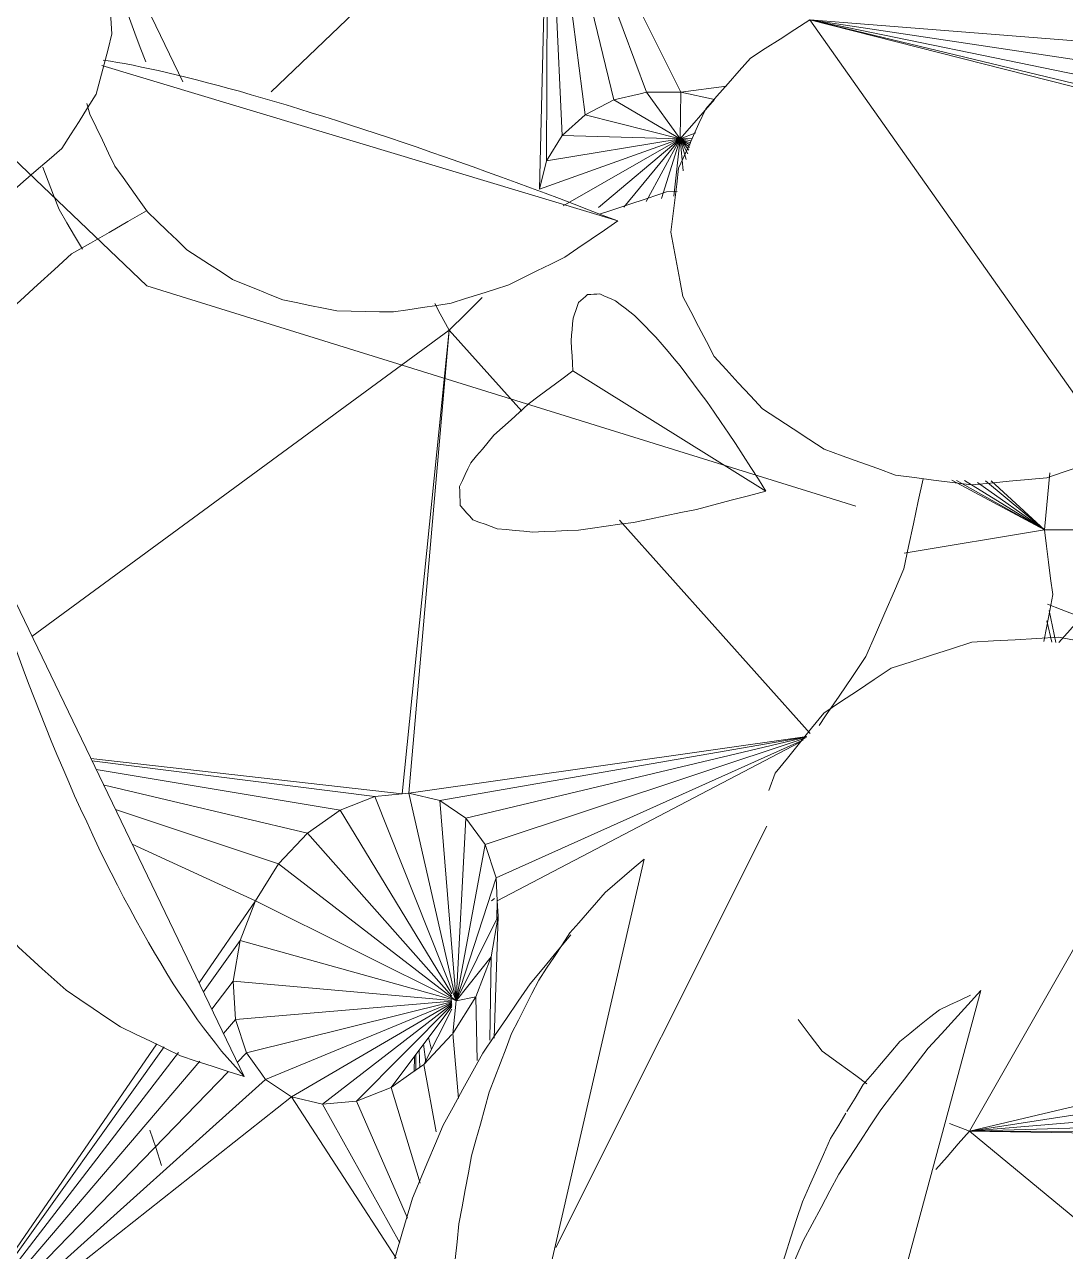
# Model space of a CAD drawing. Header units: metres. Extents: x -18.34 to -13.25, y -25.49 to -16.26.
# Drawn here: x -14.8515 to -14.7853, y -21.1851 to -21.1071 of the extents above; entities that cross this region are included whole.
import ezdxf

# ---------------------------------------------------------------- set-up
doc = ezdxf.new("R2010")
doc.units = ezdxf.units.M
doc.layers.add('Importações nas famílias', color=7, linetype='Continuous', lineweight=5)
doc.layers.add('Vegetação', color=7, linetype='Continuous', lineweight=5)

# ---------------------------------------------------------------- blocks, each defined once
blk = doc.blocks.new('Planta_pergolado_12200 - plantas pergolado_skp_Component_12-V9-Pavimento 02 - Executivo')
at = {"layer": 'Importações nas famílias', "color": 9, "flags": 128}
blk.add_lwpolyline([(0.201591, 0.160989), (0.20076, 0.161302), (0.199945, 0.161609)], dxfattribs=at)
blk = doc.blocks.new('Planta_pergolado_12200 - plantas pergolado_skp_Component_16-V11-Pavimento 02 - Executivo')
blk.add_blockref('Planta_pergolado_12200 - plantas pergolado_skp_Component_12-V9-Pavimento 02 - Executivo', (0, 0))
blk = doc.blocks.new('Planta_pergolado_12200 - plantas pergolado_skp_-V3488-Pavimento 02 - Executivo')
blk.add_blockref('Planta_pergolado_12200 - plantas pergolado_skp_Component_16-V11-Pavimento 02 - Executivo', (-0.035804, -0.029163))
blk = doc.blocks.new('Planta_pergolado_12200 - plantas pergolado_skp_-V3489-Pavimento 02 - Executivo')
at = {"xscale": 1.254472261797389, "yscale": 1.254472261797389, "zscale": 1.254472261797389, "rotation": 44.99999999999149}
blk.add_blockref('Planta_pergolado_12200 - plantas pergolado_skp_-V3488-Pavimento 02 - Executivo', (0.101937, -0.102346), dxfattribs=at)
blk = doc.blocks.new('Planta_pergolado_12200 - plantas pergolado_skp_-V3558-Pavimento 02 - Executivo')
blk.add_blockref('Planta_pergolado_12200 - plantas pergolado_skp_Component_16-V11-Pavimento 02 - Executivo', (-0.035804, -0.029163))
blk.add_blockref('Planta_pergolado_12200 - plantas pergolado_skp_Component_16-V11-Pavimento 02 - Executivo', (-0.035804, -0.029163))
blk = doc.blocks.new('Planta_pergolado_12200 - plantas pergolado_skp_-V3559-Pavimento 02 - Executivo')
at = {"xscale": 1.254472261797389, "yscale": 1.254472261797389, "zscale": 1.254472261797389, "rotation": 44.99999999999149}
blk.add_blockref('Planta_pergolado_12200 - plantas pergolado_skp_-V3558-Pavimento 02 - Executivo', (0.101937, -0.102346), dxfattribs=at)
blk = doc.blocks.new('Planta_pergolado_12200 - plantas pergolado_skp_-V3560-Pavimento 02 - Executivo')
at = {"rotation": 89.9999999999999}
for name in ['Planta_pergolado_12200 - plantas pergolado_skp_-V3559-Pavimento 02 - Executivo', 'Planta_pergolado_12200 - plantas pergolado_skp_-V3489-Pavimento 02 - Executivo']:
    blk.add_blockref(name, (0.696245, 0.01573), dxfattribs=at)
blk = doc.blocks.new('Planta_pergolado_12200 - plantas pergolado_skp_Component_17-V3787-Pavimento 02 - Executivo')
at = {"layer": 'Importações nas famílias', "color": 9}
for p, q in [((-0.180233, 0.089173), (-0.181186, 0.089195)), ((-0.181112, 0.08909), (-0.180117, 0.089086)), ((-0.18093, 0.08883), (-0.179842, 0.08888)), ((-0.179454, 0.088589), (-0.180611, 0.08844)), ((-0.179033, 0.088273), (-0.1798, 0.088088)), ((-0.170346, 0.084262), (-0.170203, 0.084085))]:
    blk.add_line(p, q, dxfattribs=at)
blk = doc.blocks.new('Planta_pergolado_12200 - plantas pergolado_skp_Component_16-V3788-Pavimento 02 - Executivo')
blk.add_blockref('Planta_pergolado_12200 - plantas pergolado_skp_Component_17-V3787-Pavimento 02 - Executivo', (0, 0))
blk = doc.blocks.new('Planta_pergolado_12200 - plantas pergolado_skp_Component_17-V3799-Pavimento 02 - Executivo')
at = {"layer": 'Importações nas famílias', "color": 9}
for p, q in [((-0.16334, 0.06664), (-0.16223, 0.066235)), ((-0.184985, 0.053885), (-0.184492, 0.05516)), ((-0.184985, 0.053885), (-0.207388, 0.026843)), ((-0.185448, 0.023593), (-0.184985, 0.053885)), ((-0.185095, 0.025306), (-0.184985, 0.053885)), ((-0.184985, 0.053885), (-0.156961, 0.037895)), ((-0.181955, 0.041002), (-0.184985, 0.053885)), ((-0.181702, 0.032505), (-0.184985, 0.053885)), ((-0.182917, 0.028891), (-0.184985, 0.053885)), ((-0.184201, 0.02726), (-0.184985, 0.053885))]:
    blk.add_line(p, q, dxfattribs=at)
at = {"layer": 'Importações nas famílias', "color": 9, "flags": 128}
for points in [[(-0.16223, 0.066235), (-0.161277, 0.065463), (-0.160324, 0.064692), (-0.159372, 0.06392), (-0.158419, 0.063149)], [(-0.179897, 0.063245), (-0.178897, 0.064008), (-0.177897, 0.06477)], [(-0.18197, 0.060414), (-0.181455, 0.061116), (-0.180676, 0.06218), (-0.179897, 0.063245)], [(-0.158419, 0.063149), (-0.157704, 0.062078), (-0.15699, 0.061007), (-0.156276, 0.059935), (-0.155561, 0.058864)], [(-0.155561, 0.058864), (-0.155147, 0.057585), (-0.154732, 0.056305), (-0.154317, 0.055026), (-0.153903, 0.053746)], [(-0.187424, 0.056024), (-0.186611, 0.055311), (-0.185798, 0.054598), (-0.184985, 0.053885)], [(-0.153903, 0.053746), (-0.153823, 0.052368), (-0.153744, 0.050989), (-0.153664, 0.049611), (-0.153584, 0.048232)], [(-0.153584, 0.048232), (-0.153847, 0.046872), (-0.154109, 0.045513), (-0.154371, 0.044153), (-0.154634, 0.042794)]]:
    blk.add_lwpolyline(points, dxfattribs=at)
blk = doc.blocks.new('Planta_pergolado_12200 - plantas pergolado_skp_Component_16-V3800-Pavimento 02 - Executivo')
blk.add_blockref('Planta_pergolado_12200 - plantas pergolado_skp_Component_17-V3799-Pavimento 02 - Executivo', (0, 0))
blk = doc.blocks.new('Planta_pergolado_12200 - plantas pergolado_skp_Component_17-V1909-Pavimento 02 - Executivo')
at = {"layer": 'Importações nas famílias', "color": 9}
for p, q in [((-0.047974, -0.026942), (-0.040686, -0.055656)), ((-0.047241, -0.028501), (-0.040686, -0.055656)), ((-0.045937, -0.030131), (-0.040686, -0.055656)), ((-0.044335, -0.031328), (-0.040686, -0.055656)), ((-0.042546, -0.032009), (-0.040686, -0.055656)), ((-0.040686, -0.055656), (-0.068297, -0.03615))]:
    blk.add_line(p, q, dxfattribs=at)
at = {"layer": 'Importações nas famílias', "color": 9, "flags": 128}
for points in [[(-0.068297, -0.03615), (-0.068672, -0.037257), (-0.069046, -0.038364), (-0.069421, -0.039471), (-0.069795, -0.040578)], [(-0.069795, -0.040578), (-0.069909, -0.041775), (-0.070023, -0.042973), (-0.070137, -0.04417), (-0.07025, -0.045368)], [(-0.07025, -0.045368), (-0.070096, -0.046575), (-0.069941, -0.047781), (-0.069786, -0.048988), (-0.069632, -0.050195)], [(-0.069632, -0.050195), (-0.069219, -0.051328), (-0.068806, -0.052462), (-0.068394, -0.053596), (-0.067981, -0.054729)], [(-0.067981, -0.054729), (-0.067339, -0.055713), (-0.066696, -0.056696), (-0.066054, -0.057679), (-0.065411, -0.058662)], [(-0.043125, -0.059419), (-0.042516, -0.058478), (-0.041906, -0.057538), (-0.041296, -0.056597), (-0.040686, -0.055656)], [(-0.065411, -0.058662), (-0.064583, -0.059428), (-0.063754, -0.060194), (-0.062926, -0.06096), (-0.062097, -0.061726)], [(-0.046339, -0.062261), (-0.045535, -0.06155), (-0.044732, -0.06084), (-0.043929, -0.060129), (-0.043125, -0.059419)], [(-0.062097, -0.061726), (-0.061139, -0.062222), (-0.060181, -0.062718), (-0.059223, -0.063214), (-0.058265, -0.063711)], [(-0.050108, -0.063988), (-0.049166, -0.063556), (-0.048223, -0.063124), (-0.047281, -0.062692), (-0.046339, -0.062261)], [(-0.058265, -0.063711), (-0.057243, -0.063904), (-0.05622, -0.064097), (-0.055198, -0.064289), (-0.054176, -0.064482)], [(-0.054176, -0.064482), (-0.053159, -0.064359), (-0.052142, -0.064235), (-0.051125, -0.064111), (-0.050108, -0.063988)]]:
    blk.add_lwpolyline(points, dxfattribs=at)
blk = doc.blocks.new('Planta_pergolado_12200 - plantas pergolado_skp_Component_16-V3803-Pavimento 02 - Executivo')
at = {"extrusion": (0, 0, -1), "zscale": -1, "rotation": 180}
blk.add_blockref('Planta_pergolado_12200 - plantas pergolado_skp_Component_17-V1909-Pavimento 02 - Executivo', (0.073651, 0.008389), dxfattribs=at)
blk = doc.blocks.new('Planta_pergolado_12200 - plantas pergolado_skp_Component_17-V3804-Pavimento 02 - Executivo')
at = {"layer": 'Importações nas famílias', "color": 9}
for p, q in [((-0.118922, 0.098288), (-0.102095, 0.080678)), ((-0.095608, 0.096543), (-0.09551, 0.095172)), ((-0.102095, 0.080678), (-0.125098, 0.08122)), ((-0.123302, 0.08077), (-0.125098, 0.08122)), ((-0.121901, 0.072273), (-0.125098, 0.08122)), ((-0.12169, 0.079782), (-0.123302, 0.08077)), ((-0.123302, 0.08077), (-0.102095, 0.080678)), ((-0.121901, 0.072273), (-0.123302, 0.08077)), ((-0.12169, 0.079782), (-0.102095, 0.080678)), ((-0.102095, 0.080678), (-0.12037, 0.078322)), ((-0.102095, 0.080678), (-0.119432, 0.07649)), ((-0.118941, 0.074411), (-0.102095, 0.080678)), ((-0.11893, 0.072226), (-0.102095, 0.080678)), ((-0.105392, 0.072218), (-0.102095, 0.080678)), ((-0.121901, 0.072273), (-0.126162, 0.079718)), ((-0.121901, 0.072273), (-0.12169, 0.079782)), ((-0.12037, 0.078322), (-0.12169, 0.079782)), ((-0.121901, 0.072273), (-0.12037, 0.078322)), ((-0.119432, 0.07649), (-0.12037, 0.078322)), ((-0.121901, 0.072273), (-0.126268, 0.077472)), ((-0.121901, 0.072273), (-0.119432, 0.07649)), ((-0.11904, 0.074829), (-0.119432, 0.07649)), ((-0.121901, 0.072273), (-0.126258, 0.075859)), ((-0.121901, 0.072273), (-0.125879, 0.074444)), ((-0.118941, 0.074411), (-0.121901, 0.072273)), ((-0.11904, 0.074829), (-0.118941, 0.074411)), ((-0.118941, 0.074411), (-0.11893, 0.072226)), ((-0.121901, 0.072273), (-0.125699, 0.073472)), ((-0.121901, 0.072273), (-0.125551, 0.072675)), ((-0.121901, 0.072273), (-0.123936, 0.072097)), ((-0.121901, 0.072273), (-0.123222, 0.071895)), ((-0.121901, 0.072273), (-0.122858, 0.071792)), ((-0.122625, 0.071726), (-0.121901, 0.072273)), ((-0.121901, 0.072273), (-0.122452, 0.071677)), ((-0.122308, 0.071636), (-0.121901, 0.072273)), ((-0.122175, 0.071598), (-0.121901, 0.072273)), ((-0.121901, 0.072273), (-0.122036, 0.071559)), ((-0.121901, 0.072273), (-0.121522, 0.071283)), ((-0.121864, 0.071513), (-0.121901, 0.072273)), ((-0.121901, 0.072273), (-0.119399, 0.070085)), ((-0.121901, 0.072273), (-0.11893, 0.072226)), ((-0.11893, 0.072226), (-0.119399, 0.070085)), ((-0.11893, 0.072226), (-0.118547, 0.069336)), ((-0.148237, 0.058048), (-0.14677, 0.049117)), ((-0.14677, 0.049117), (-0.143612, 0.055014)), ((-0.14677, 0.049117), (-0.143617, 0.054714)), ((-0.143626, 0.054194), (-0.14677, 0.049117)), ((-0.143749, 0.053385), (-0.14677, 0.049117)), ((-0.143648, 0.052878), (-0.14677, 0.049117)), ((-0.143654, 0.052514), (-0.14677, 0.049117)), ((-0.143129, 0.048788), (-0.14677, 0.049117))]:
    blk.add_line(p, q, dxfattribs=at)
at = {"layer": 'Importações nas famílias', "color": 9, "flags": 128}
for points in [[(-0.09551, 0.095172), (-0.095753, 0.093806), (-0.095997, 0.092441), (-0.09624, 0.091076), (-0.096484, 0.08971)], [(-0.096484, 0.08971), (-0.097049, 0.088467), (-0.097613, 0.087224), (-0.098178, 0.085981), (-0.098743, 0.084737)], [(-0.098743, 0.084737), (-0.099581, 0.083723), (-0.100419, 0.082708), (-0.101257, 0.081693), (-0.102095, 0.080678)], [(-0.102095, 0.080678), (-0.101229, 0.080074), (-0.100363, 0.079471), (-0.099497, 0.078867), (-0.098631, 0.078263)], [(-0.098631, 0.078263), (-0.097938, 0.077408), (-0.097245, 0.076552), (-0.096552, 0.075697), (-0.095859, 0.074841)], [(-0.095859, 0.074841), (-0.095386, 0.073792), (-0.094914, 0.072743), (-0.094646, 0.07215)], [(-0.150878, 0.048597), (-0.151885, 0.048783), (-0.152893, 0.04897), (-0.153866, 0.04915)], [(-0.14677, 0.049117), (-0.147797, 0.048987), (-0.148824, 0.048857), (-0.149851, 0.048727), (-0.150878, 0.048597)], [(-0.146745, 0.044272), (-0.146751, 0.045483), (-0.146758, 0.046694), (-0.146764, 0.047905), (-0.14677, 0.049117)], [(-0.146252, 0.042186), (-0.146473, 0.043119), (-0.146745, 0.044272)]]:
    blk.add_lwpolyline(points, dxfattribs=at)
blk = doc.blocks.new('Planta_pergolado_12200 - plantas pergolado_skp_Component_16-V3805-Pavimento 02 - Executivo')
blk.add_blockref('Planta_pergolado_12200 - plantas pergolado_skp_Component_17-V3804-Pavimento 02 - Executivo', (0, 0))
blk = doc.blocks.new('Planta_pergolado_12200 - plantas pergolado_skp_Component_17-V3814-Pavimento 02 - Executivo')
at = {"layer": 'Importações nas famílias', "color": 9, "flags": 128}
for points in [[(-0.152312, 0.046782), (-0.151819, 0.048058), (-0.151482, 0.048931)], [(-0.15393, 0.048201), (-0.153125, 0.047495), (-0.152312, 0.046782)]]:
    blk.add_lwpolyline(points, dxfattribs=at)
blk = doc.blocks.new('Planta_pergolado_12200 - plantas pergolado_skp_Component_16-V3815-Pavimento 02 - Executivo')
blk.add_blockref('Planta_pergolado_12200 - plantas pergolado_skp_Component_17-V3814-Pavimento 02 - Executivo', (0, 0))
blk = doc.blocks.new('Planta_pergolado_12200 - plantas pergolado_skp_-V3839-Pavimento 02 - Executivo')
for name in ['Planta_pergolado_12200 - plantas pergolado_skp_Component_16-V3788-Pavimento 02 - Executivo', 'Planta_pergolado_12200 - plantas pergolado_skp_Component_16-V3805-Pavimento 02 - Executivo', 'Planta_pergolado_12200 - plantas pergolado_skp_Component_16-V3803-Pavimento 02 - Executivo', 'Planta_pergolado_12200 - plantas pergolado_skp_Component_16-V3800-Pavimento 02 - Executivo', 'Planta_pergolado_12200 - plantas pergolado_skp_Component_16-V3815-Pavimento 02 - Executivo']:
    blk.add_blockref(name, (0, 0))
blk = doc.blocks.new('Planta_pergolado_12200 - plantas pergolado_skp_Component_17-V3988-Pavimento 02 - Executivo')
at = {"layer": 'Importações nas famílias', "color": 9}
for p, q in [((-0.095809, 0.095989), (-0.093403, 0.094332)), ((-0.092362, 0.083996), (-0.094167, 0.083421)), ((-0.093433, 0.083388), (-0.092347, 0.083762)), ((-0.082161, 0.081909), (-0.081902, 0.079866)), ((-0.081602, 0.077504), (-0.079372, 0.059948)), ((-0.081211, 0.057591), (-0.085255, 0.061594)), ((-0.081252, 0.057532), (-0.08407, 0.060209)), ((-0.082884, 0.058831), (-0.081317, 0.057438)), ((-0.08219, 0.057956), (-0.081403, 0.057316)), ((-0.082106, 0.057623), (-0.0815, 0.057178))]:
    blk.add_line(p, q, dxfattribs=at)
at = {"layer": 'Importações nas famílias', "color": 9, "flags": 128}
for points in [[(-0.131002, 0.122107), (-0.132439, 0.122838), (-0.133876, 0.123569)], [(-0.127154, 0.119256), (-0.128233, 0.120056), (-0.129617, 0.121081), (-0.131002, 0.122107)], [(-0.077771, 0.084293), (-0.079031, 0.084979), (-0.080292, 0.085666)], [(-0.072935, 0.080649), (-0.074144, 0.08156), (-0.075353, 0.082471), (-0.076562, 0.083382), (-0.077771, 0.084293)], [(-0.068634, 0.076355), (-0.069709, 0.077428), (-0.070784, 0.078502), (-0.07186, 0.079575), (-0.072935, 0.080649)], [(-0.065161, 0.071702), (-0.066029, 0.072865), (-0.066898, 0.074028), (-0.067766, 0.075191), (-0.068634, 0.076355)], [(-0.062754, 0.067009), (-0.063356, 0.068182), (-0.063958, 0.069356), (-0.064559, 0.070529), (-0.065161, 0.071702)], [(-0.062272, 0.065204), (-0.062459, 0.065906), (-0.062754, 0.067009)]]:
    blk.add_lwpolyline(points, dxfattribs=at)
blk = doc.blocks.new('Planta_pergolado_12200 - plantas pergolado_skp_Component_16-V3989-Pavimento 02 - Executivo')
blk.add_blockref('Planta_pergolado_12200 - plantas pergolado_skp_Component_17-V3988-Pavimento 02 - Executivo', (0, 0))
blk = doc.blocks.new('Planta_pergolado_12200 - plantas pergolado_skp_-V4002-Pavimento 02 - Executivo')
blk.add_blockref('Planta_pergolado_12200 - plantas pergolado_skp_Component_16-V3989-Pavimento 02 - Executivo', (0, 0))
blk = doc.blocks.new('Planta_pergolado_12200 - plantas pergolado_skp_-V4003-Pavimento 02 - Executivo')
blk.add_blockref('Planta_pergolado_12200 - plantas pergolado_skp_-V4002-Pavimento 02 - Executivo', (0, 0))
blk = doc.blocks.new('Planta_pergolado_12200 - plantas pergolado_skp_-V4061-Pavimento 02 - Executivo')
for name in ['Planta_pergolado_12200 - plantas pergolado_skp_-V3839-Pavimento 02 - Executivo', 'Planta_pergolado_12200 - plantas pergolado_skp_-V4003-Pavimento 02 - Executivo']:
    blk.add_blockref(name, (0, 0))
blk = doc.blocks.new('Planta_pergolado_12200 - plantas pergolado_skp_Component_12-V2196-Pavimento 02 - Executivo')
at = {"layer": 'Importações nas famílias', "color": 9}
for p, q in [((-0.118271, -0.10389), (-0.105318, -0.110135)), ((-0.117014, -0.106242), (-0.116107, -0.1066))]:
    blk.add_line(p, q, dxfattribs=at)
at = {"layer": 'Importações nas famílias', "color": 9, "flags": 128}
for points in [[(-0.116107, -0.1066), (-0.115177, -0.106938), (-0.114246, -0.107277), (-0.113316, -0.107615), (-0.112386, -0.107954)], [(-0.112386, -0.107954), (-0.111444, -0.108269), (-0.110501, -0.108584), (-0.109559, -0.108899), (-0.108616, -0.109214)], [(-0.108616, -0.109214), (-0.107672, -0.109502), (-0.106728, -0.10979), (-0.105783, -0.110078)], [(-0.126389, -0.111763), (-0.127234, -0.111268), (-0.128078, -0.110774), (-0.128923, -0.110279)], [(-0.123703, -0.112795), (-0.124599, -0.112451), (-0.125494, -0.112107), (-0.126389, -0.111763)]]:
    blk.add_lwpolyline(points, dxfattribs=at)
blk = doc.blocks.new('Planta_pergolado_12200 - plantas pergolado_skp_Component_16-V4070-Pavimento 02 - Executivo')
at = {"extrusion": (0, 0, -1), "zscale": -1, "rotation": 180}
blk.add_blockref('Planta_pergolado_12200 - plantas pergolado_skp_Component_12-V2196-Pavimento 02 - Executivo', (0, 0), dxfattribs=at)
blk = doc.blocks.new('Planta_pergolado_12200 - plantas pergolado_skp_Component_12-V2212-Pavimento 02 - Executivo')
at = {"layer": 'Importações nas famílias', "color": 9}
blk.add_line((-0.181522, -0.099991), (-0.145271, -0.117468), dxfattribs=at)
at = {"layer": 'Importações nas famílias', "color": 9, "flags": 128}
for points in [[(-0.180196, -0.104052), (-0.180527, -0.103037), (-0.180859, -0.102021), (-0.181191, -0.101006), (-0.181522, -0.099991)], [(-0.181522, -0.099991), (-0.181115, -0.100354), (-0.180709, -0.100718), (-0.180302, -0.101081), (-0.179895, -0.101444)], [(-0.179895, -0.101444), (-0.1794, -0.101822), (-0.178906, -0.1022), (-0.178411, -0.102578), (-0.177917, -0.102956)], [(-0.177917, -0.102956), (-0.17734, -0.103344), (-0.176764, -0.103731), (-0.176187, -0.104119), (-0.175611, -0.104507)], [(-0.178351, -0.107857), (-0.178812, -0.106905), (-0.179273, -0.105954), (-0.179735, -0.105003), (-0.180196, -0.104052)], [(-0.175611, -0.104507), (-0.174959, -0.104901), (-0.174307, -0.105295), (-0.173655, -0.105689), (-0.173003, -0.106083)], [(-0.173003, -0.106083), (-0.172282, -0.106478), (-0.171562, -0.106874), (-0.170842, -0.107269), (-0.170121, -0.107664)], [(-0.176032, -0.111317), (-0.176612, -0.110452), (-0.177192, -0.109587), (-0.177772, -0.108722), (-0.178351, -0.107857)], [(-0.170121, -0.107664), (-0.16934, -0.108057), (-0.16856, -0.108449), (-0.167779, -0.108842), (-0.166998, -0.109234)], [(-0.166998, -0.109234), (-0.166166, -0.10962), (-0.165333, -0.110005), (-0.164501, -0.11039), (-0.163668, -0.110775)], [(-0.173294, -0.11435), (-0.173978, -0.113592), (-0.174663, -0.112833), (-0.175348, -0.112075), (-0.176032, -0.111317)], [(-0.163668, -0.110775), (-0.162794, -0.111149), (-0.161919, -0.111523), (-0.161044, -0.111897), (-0.160169, -0.11227)], [(-0.160169, -0.11227), (-0.159262, -0.112628), (-0.158354, -0.112986), (-0.157446, -0.113344), (-0.156539, -0.113703)], [(-0.156539, -0.113703), (-0.155609, -0.114041), (-0.154679, -0.114379), (-0.153748, -0.114718), (-0.152818, -0.115056)], [(-0.170199, -0.116886), (-0.170973, -0.116252), (-0.171746, -0.115618), (-0.17252, -0.114984), (-0.173294, -0.11435)], [(-0.152818, -0.115056), (-0.151876, -0.115371), (-0.150933, -0.115686), (-0.149991, -0.116001), (-0.149048, -0.116316)], [(-0.166822, -0.118866), (-0.167666, -0.118371), (-0.16851, -0.117876), (-0.169355, -0.117381), (-0.170199, -0.116886)], [(-0.149048, -0.116316), (-0.148104, -0.116604), (-0.14716, -0.116892), (-0.146216, -0.11718), (-0.145271, -0.117468)], [(-0.145271, -0.117468), (-0.1461, -0.117924), (-0.146929, -0.11838), (-0.147757, -0.118836), (-0.148586, -0.119291)], [(-0.16324, -0.120242), (-0.164136, -0.119898), (-0.165031, -0.119554), (-0.165926, -0.11921), (-0.166822, -0.118866)], [(-0.148586, -0.119291), (-0.149471, -0.119594), (-0.150356, -0.119896), (-0.15124, -0.120199), (-0.152125, -0.120501)], [(-0.159539, -0.120982), (-0.160464, -0.120797), (-0.16139, -0.120612), (-0.162315, -0.120427), (-0.16324, -0.120242)], [(-0.152125, -0.120501), (-0.153045, -0.120643), (-0.153965, -0.120785), (-0.154885, -0.120927), (-0.155805, -0.121069)], [(-0.155805, -0.121069), (-0.156738, -0.121047), (-0.157672, -0.121025), (-0.158605, -0.121004), (-0.159539, -0.120982)]]:
    blk.add_lwpolyline(points, dxfattribs=at)
blk = doc.blocks.new('Planta_pergolado_12200 - plantas pergolado_skp_Component_12-V2197-Pavimento 02 - Executivo')
at = {"layer": 'Importações nas famílias', "color": 9}
for p, q in [((-0.086693, -0.06914), (-0.076813, -0.101936)), ((-0.079222, -0.102892), (-0.079904, -0.102694))]:
    blk.add_line(p, q, dxfattribs=at)
at = {"layer": 'Importações nas famílias', "color": 9, "flags": 128}
for points in [[(-0.088995, -0.072515), (-0.08842, -0.071671), (-0.087844, -0.070827), (-0.087269, -0.069984), (-0.086693, -0.06914)], [(-0.086693, -0.06914), (-0.086338, -0.070067), (-0.085982, -0.070993), (-0.085626, -0.07192), (-0.08527, -0.072846)], [(-0.090752, -0.076072), (-0.090313, -0.075183), (-0.089873, -0.074293), (-0.089434, -0.073404), (-0.088995, -0.072515)], [(-0.08527, -0.072846), (-0.084929, -0.073767), (-0.084588, -0.074688), (-0.084247, -0.075609), (-0.083905, -0.076529)], [(-0.091922, -0.079729), (-0.091629, -0.078815), (-0.091337, -0.077901), (-0.091044, -0.076986), (-0.090752, -0.076072)], [(-0.083905, -0.076529), (-0.083582, -0.077434), (-0.083259, -0.078338), (-0.082936, -0.079243), (-0.082613, -0.080147)], [(-0.092478, -0.083399), (-0.092339, -0.082482), (-0.0922, -0.081564), (-0.092061, -0.080647), (-0.091922, -0.079729)], [(-0.082613, -0.080147), (-0.082312, -0.081026), (-0.082011, -0.081904), (-0.08171, -0.082783), (-0.081409, -0.083661)], [(-0.092407, -0.086997), (-0.092425, -0.086098), (-0.092442, -0.085198), (-0.09246, -0.084299), (-0.092478, -0.083399)], [(-0.081409, -0.083661), (-0.081133, -0.084504), (-0.080858, -0.085346), (-0.080582, -0.086188), (-0.080306, -0.087031)], [(-0.091711, -0.090438), (-0.091885, -0.089578), (-0.092059, -0.088718), (-0.092233, -0.087858), (-0.092407, -0.086997)], [(-0.080306, -0.087031), (-0.080058, -0.087828), (-0.079811, -0.088625), (-0.079563, -0.089422), (-0.079316, -0.09022)], [(-0.090405, -0.093641), (-0.090732, -0.092841), (-0.091058, -0.09204), (-0.091384, -0.091239), (-0.091711, -0.090438)], [(-0.079316, -0.09022), (-0.079099, -0.090963), (-0.078883, -0.091706), (-0.078666, -0.092449), (-0.07845, -0.093192)], [(-0.07845, -0.093192), (-0.078267, -0.093872), (-0.078084, -0.094553), (-0.077901, -0.095233), (-0.077718, -0.095914)], [(-0.088522, -0.096532), (-0.088993, -0.095809), (-0.089464, -0.095087), (-0.089934, -0.094364), (-0.090405, -0.093641)], [(-0.077718, -0.095914), (-0.07757, -0.096525), (-0.077423, -0.097135), (-0.077275, -0.097746), (-0.077128, -0.098357)], [(-0.086104, -0.099042), (-0.086708, -0.098414), (-0.087313, -0.097787), (-0.087917, -0.097159), (-0.088522, -0.096532)], [(-0.083208, -0.101112), (-0.083932, -0.100594), (-0.084656, -0.100077), (-0.08538, -0.099559), (-0.086104, -0.099042)], [(-0.077128, -0.098357), (-0.077017, -0.09889), (-0.076907, -0.099424), (-0.076797, -0.099958), (-0.076686, -0.100492)], [(-0.076686, -0.100492), (-0.076614, -0.100943), (-0.076542, -0.101394), (-0.07647, -0.101846)], [(-0.079904, -0.102694), (-0.08073, -0.102298), (-0.081556, -0.101903), (-0.082382, -0.101507), (-0.083208, -0.101112)]]:
    blk.add_lwpolyline(points, dxfattribs=at)
blk = doc.blocks.new('Planta_pergolado_12200 - plantas pergolado_skp_Component_17-V4080-Pavimento 02 - Executivo')
at = {"layer": 'Importações nas famílias', "color": 9, "flags": 128}
for points in [[(-0.122515, 0.111589), (-0.123218, 0.112399), (-0.12392, 0.113208), (-0.124623, 0.114017), (-0.125326, 0.114827)], [(-0.119073, 0.109398), (-0.119934, 0.109946), (-0.120794, 0.110493), (-0.121655, 0.111041), (-0.122515, 0.111589)], [(-0.115235, 0.108401), (-0.116194, 0.10865), (-0.117154, 0.1089), (-0.118114, 0.109149), (-0.119073, 0.109398)], [(-0.111261, 0.108668), (-0.112255, 0.108601), (-0.113248, 0.108535), (-0.114241, 0.108468), (-0.115235, 0.108401)]]:
    blk.add_lwpolyline(points, dxfattribs=at)
blk = doc.blocks.new('Planta_pergolado_12200 - plantas pergolado_skp_Component_16-V4081-Pavimento 02 - Executivo')
blk.add_blockref('Planta_pergolado_12200 - plantas pergolado_skp_Component_17-V4080-Pavimento 02 - Executivo', (0, 0))
at = {"extrusion": (0, 0, -1), "zscale": -1, "rotation": 180}
for name, p in [('Planta_pergolado_12200 - plantas pergolado_skp_Component_12-V2212-Pavimento 02 - Executivo', (0, 0)), ('Planta_pergolado_12200 - plantas pergolado_skp_Component_12-V2197-Pavimento 02 - Executivo', (0.040432, 0.007102))]:
    blk.add_blockref(name, p, dxfattribs=at)
blk = doc.blocks.new('Planta_pergolado_12200 - plantas pergolado_skp_-V4107-Pavimento 02 - Executivo')
at = {"layer": 'Importações nas famílias', "color": 9}
for p, q in [((-0.13125, 0.106178), (-0.117998, 0.120066)), ((-0.145263, 0.06111), (-0.13125, 0.106178))]:
    blk.add_line(p, q, dxfattribs=at)
for name in ['Planta_pergolado_12200 - plantas pergolado_skp_Component_16-V4081-Pavimento 02 - Executivo', 'Planta_pergolado_12200 - plantas pergolado_skp_Component_16-V4070-Pavimento 02 - Executivo']:
    blk.add_blockref(name, (0, 0))
blk = doc.blocks.new('Planta_pergolado_12200 - plantas pergolado_skp_Component_17-V4108-Pavimento 02 - Executivo')
at = {"layer": 'Importações nas famílias', "color": 9}
for p, q in [((-0.153917, 0.048388), (-0.151891, 0.048811)), ((-0.152544, 0.04896), (-0.153899, 0.048656))]:
    blk.add_line(p, q, dxfattribs=at)
blk = doc.blocks.new('Planta_pergolado_12200 - plantas pergolado_skp_Component_16-V4109-Pavimento 02 - Executivo')
blk.add_blockref('Planta_pergolado_12200 - plantas pergolado_skp_Component_17-V4108-Pavimento 02 - Executivo', (0, 0))
blk = doc.blocks.new('Planta_pergolado_12200 - plantas pergolado_skp_-V4144-Pavimento 02 - Executivo')
blk.add_blockref('Planta_pergolado_12200 - plantas pergolado_skp_Component_16-V4109-Pavimento 02 - Executivo', (0, 0))
blk = doc.blocks.new('Planta_pergolado_12200 - plantas pergolado_skp_Component_12-V4231-Pavimento 02 - Executivo')
at = {"layer": 'Importações nas famílias', "color": 9}
blk.add_line((-0.214726, 0.085381), (-0.167698, 0.074576), dxfattribs=at)
at = {"layer": 'Importações nas famílias', "color": 9, "flags": 128}
for points in [[(-0.202449, 0.091445), (-0.203403, 0.091298), (-0.204358, 0.091151), (-0.205312, 0.091004), (-0.206266, 0.090857)], [(-0.198274, 0.091378), (-0.199318, 0.091395), (-0.200361, 0.091412), (-0.201405, 0.091428), (-0.202449, 0.091445)], [(-0.193838, 0.090659), (-0.194947, 0.090839), (-0.196056, 0.091019), (-0.197165, 0.091199), (-0.198274, 0.091378)], [(-0.206266, 0.090857), (-0.207108, 0.09055), (-0.207951, 0.090243), (-0.208793, 0.089936), (-0.209635, 0.089629)], [(-0.189246, 0.089304), (-0.190394, 0.089643), (-0.191542, 0.089982), (-0.19269, 0.09032), (-0.193838, 0.090659)], [(-0.209635, 0.089629), (-0.210346, 0.089169), (-0.211056, 0.088709), (-0.211767, 0.088249), (-0.212478, 0.087789)], [(-0.184605, 0.087345), (-0.185765, 0.087835), (-0.186926, 0.088325), (-0.188086, 0.088815), (-0.189246, 0.089304)], [(-0.212478, 0.087789), (-0.21304, 0.087187), (-0.213602, 0.086585), (-0.214164, 0.085983), (-0.214424, 0.085704)], [(-0.209833, 0.086235), (-0.208612, 0.086367), (-0.207391, 0.086498), (-0.206169, 0.08663), (-0.204948, 0.086762)], [(-0.204948, 0.086762), (-0.203743, 0.086811), (-0.202537, 0.086859), (-0.201332, 0.086908), (-0.200126, 0.086957)], [(-0.200126, 0.086957), (-0.198949, 0.086922), (-0.197773, 0.086886), (-0.196596, 0.086851), (-0.19542, 0.086816)], [(-0.19542, 0.086816), (-0.194286, 0.086698), (-0.193151, 0.086579), (-0.192017, 0.086461), (-0.190882, 0.086342)], [(-0.180025, 0.084828), (-0.18117, 0.085458), (-0.182315, 0.086087), (-0.18346, 0.086716), (-0.184605, 0.087345)], [(-0.214726, 0.085381), (-0.213503, 0.085594), (-0.21228, 0.085808), (-0.211056, 0.086021), (-0.209833, 0.086235)], [(-0.190882, 0.086342), (-0.189803, 0.086142), (-0.188723, 0.085941), (-0.187643, 0.085741), (-0.186563, 0.08554)], [(-0.186563, 0.08554), (-0.18555, 0.08526), (-0.184537, 0.08498), (-0.183524, 0.0847), (-0.182511, 0.084419)], [(-0.182511, 0.084419), (-0.181576, 0.084062), (-0.180641, 0.083705), (-0.179706, 0.083348), (-0.178771, 0.082991)], [(-0.175612, 0.081812), (-0.176715, 0.082566), (-0.177819, 0.08332), (-0.178922, 0.084074), (-0.180025, 0.084828)], [(-0.178771, 0.082991), (-0.177924, 0.082562), (-0.177078, 0.082132), (-0.176231, 0.081702), (-0.175384, 0.081273)], [(-0.172506, 0.079229), (-0.173542, 0.08009), (-0.174577, 0.080951), (-0.175612, 0.081812)], [(-0.175384, 0.081273), (-0.174635, 0.080775), (-0.173886, 0.080277), (-0.173137, 0.07978), (-0.172388, 0.079282)], [(-0.172388, 0.079282), (-0.171746, 0.078722), (-0.171103, 0.078162), (-0.17046, 0.077602), (-0.169817, 0.077042)], [(-0.169817, 0.077042), (-0.169287, 0.076425), (-0.168758, 0.075809), (-0.168228, 0.075193), (-0.167698, 0.074576)]]:
    blk.add_lwpolyline(points, dxfattribs=at)
blk = doc.blocks.new('Planta_pergolado_12200 - plantas pergolado_skp_Component_12-V4232-Pavimento 02 - Executivo')
at = {"layer": 'Importações nas famílias', "color": 9}
blk.add_line((-0.225194, 0.06644), (-0.176043, 0.053162), dxfattribs=at)
at = {"layer": 'Importações nas famílias', "color": 9, "flags": 128}
for points in [[(-0.221543, 0.06781), (-0.220572, 0.068039), (-0.219601, 0.068267), (-0.218629, 0.068496), (-0.217658, 0.068725)], [(-0.217658, 0.068725), (-0.216638, 0.068837), (-0.215619, 0.06895), (-0.2146, 0.069062), (-0.213581, 0.069175)], [(-0.213581, 0.069175), (-0.212525, 0.06917), (-0.211469, 0.069165), (-0.210414, 0.06916), (-0.209358, 0.069155)], [(-0.209358, 0.069155), (-0.208277, 0.069032), (-0.207197, 0.06891), (-0.206116, 0.068787), (-0.205036, 0.068664)], [(-0.205036, 0.068664), (-0.203942, 0.068426), (-0.202849, 0.068187), (-0.201756, 0.067948), (-0.200662, 0.06771)], [(-0.225194, 0.06644), (-0.224282, 0.066782), (-0.223369, 0.067125), (-0.222456, 0.067467), (-0.221543, 0.06781)], [(-0.200662, 0.06771), (-0.199569, 0.067358), (-0.198475, 0.067005), (-0.197381, 0.066653), (-0.196287, 0.066301)], [(-0.193996, 0.065968), (-0.195225, 0.06624), (-0.196454, 0.066513), (-0.197683, 0.066786), (-0.198475, 0.066962)], [(-0.196287, 0.066301), (-0.195204, 0.065839), (-0.194122, 0.065378), (-0.19304, 0.064916), (-0.191957, 0.064454)], [(-0.189476, 0.06451), (-0.190606, 0.064874), (-0.191736, 0.065239), (-0.192866, 0.065603), (-0.193996, 0.065968)], [(-0.191957, 0.064454), (-0.190898, 0.063888), (-0.189839, 0.063322), (-0.188781, 0.062756), (-0.187722, 0.06219)], [(-0.185455, 0.062719), (-0.18646, 0.063167), (-0.187466, 0.063614), (-0.188471, 0.064062), (-0.189476, 0.06451)], [(-0.183838, 0.061736), (-0.184599, 0.062198), (-0.185455, 0.062719)], [(-0.187722, 0.06219), (-0.186698, 0.061525), (-0.185675, 0.060861), (-0.184651, 0.060197), (-0.183628, 0.059532)], [(-0.18203, 0.060637), (-0.182886, 0.061158), (-0.183742, 0.061678)], [(-0.179279, 0.058313), (-0.179966, 0.058894), (-0.180654, 0.059475), (-0.181342, 0.060056), (-0.18203, 0.060637)], [(-0.183628, 0.059532), (-0.182651, 0.058777), (-0.181674, 0.058022), (-0.180697, 0.057267), (-0.17972, 0.056512)], [(-0.177267, 0.055802), (-0.17777, 0.05643), (-0.178273, 0.057058), (-0.178776, 0.057686), (-0.179279, 0.058313)], [(-0.17972, 0.056512), (-0.178801, 0.055675), (-0.177882, 0.054837), (-0.176962, 0.054), (-0.176043, 0.053162)], [(-0.176349, 0.053822), (-0.176655, 0.054482), (-0.176961, 0.055142), (-0.177267, 0.055802)]]:
    blk.add_lwpolyline(points, dxfattribs=at)
blk = doc.blocks.new('Planta_pergolado_12200 - plantas pergolado_skp_Component_12-V2392-Pavimento 02 - Executivo')
at = {"layer": 'Importações nas famílias', "color": 9}
blk.add_line((-0.017011, 0.059349), (-0.009354, 0.04707), dxfattribs=at)
at = {"layer": 'Importações nas famílias', "color": 9, "flags": 128}
for points in [[(-0.01816, 0.054937), (-0.017872, 0.05604), (-0.017585, 0.057143), (-0.017298, 0.058246), (-0.017011, 0.059349)], [(-0.017011, 0.059349), (-0.016251, 0.058865), (-0.015492, 0.058381), (-0.014732, 0.057897), (-0.013973, 0.057413)], [(-0.013973, 0.057413), (-0.013307, 0.056957), (-0.01264, 0.056501), (-0.011974, 0.056045), (-0.011308, 0.055589)], [(-0.011308, 0.055589), (-0.010743, 0.055166), (-0.010178, 0.054743), (-0.009612, 0.05432), (-0.009047, 0.053897)], [(-0.018988, 0.050935), (-0.018781, 0.051936), (-0.018574, 0.052936), (-0.018367, 0.053937), (-0.01816, 0.054937)], [(-0.009047, 0.053897), (-0.008589, 0.053511), (-0.008131, 0.053126), (-0.007673, 0.052741), (-0.007215, 0.052355)], [(-0.007215, 0.052355), (-0.006869, 0.052012), (-0.006523, 0.051668), (-0.006178, 0.051325), (-0.005832, 0.050981)], [(-0.019476, 0.047437), (-0.019354, 0.048312), (-0.019232, 0.049186), (-0.01911, 0.050061), (-0.018988, 0.050935)], [(-0.005832, 0.050981), (-0.005602, 0.050683), (-0.005372, 0.050386), (-0.005143, 0.050088), (-0.004913, 0.04979)], [(-0.004913, 0.04979), (-0.004802, 0.049541), (-0.004691, 0.049293), (-0.00458, 0.049044), (-0.004469, 0.048795)], [(-0.004469, 0.048795), (-0.004478, 0.048598), (-0.004487, 0.048402), (-0.004495, 0.048205), (-0.004504, 0.048008)], [(-0.004504, 0.048008), (-0.004633, 0.047865), (-0.004762, 0.047722), (-0.00489, 0.047579), (-0.005019, 0.047436)], [(-0.019613, 0.044525), (-0.019578, 0.045253), (-0.019544, 0.045981), (-0.01951, 0.046709), (-0.019476, 0.047437)], [(-0.009354, 0.04707), (-0.009886, 0.04636), (-0.010418, 0.04565), (-0.010951, 0.04494), (-0.011483, 0.04423)], [(-0.007457, 0.046965), (-0.007931, 0.046991), (-0.008406, 0.047017), (-0.00888, 0.047043), (-0.009354, 0.04707)], [(-0.006007, 0.047087), (-0.006369, 0.047057), (-0.006732, 0.047026), (-0.007095, 0.046995), (-0.007457, 0.046965)], [(-0.005019, 0.047436), (-0.005266, 0.047349), (-0.005513, 0.047262), (-0.00576, 0.047175), (-0.006007, 0.047087)], [(-0.019395, 0.042267), (-0.01945, 0.042832), (-0.019504, 0.043396), (-0.019558, 0.043961), (-0.019613, 0.044525)], [(-0.011483, 0.04423), (-0.011974, 0.043685), (-0.012465, 0.043141), (-0.012957, 0.042596), (-0.013448, 0.042051)], [(-0.018828, 0.040717), (-0.01897, 0.041104), (-0.019112, 0.041492), (-0.019253, 0.04188), (-0.019395, 0.042267)], [(-0.013448, 0.042051), (-0.013887, 0.041685), (-0.014326, 0.041318), (-0.014764, 0.040952), (-0.015203, 0.040585)], [(-0.017925, 0.03991), (-0.018151, 0.040112), (-0.018377, 0.040313), (-0.018602, 0.040515), (-0.018828, 0.040717)], [(-0.015203, 0.040585), (-0.015579, 0.040405), (-0.015955, 0.040225), (-0.016331, 0.040046), (-0.016707, 0.039866)], [(-0.016707, 0.039866), (-0.017012, 0.039877), (-0.017316, 0.039888), (-0.017621, 0.039899), (-0.017925, 0.03991)]]:
    blk.add_lwpolyline(points, dxfattribs=at)
blk = doc.blocks.new('Planta_pergolado_12200 - plantas pergolado_skp_Component_17-V4233-Pavimento 02 - Executivo')
at = {"layer": 'Importações nas famílias', "color": 9}
for p, q in [((-0.17999, 0.104178), (-0.201624, 0.1208)), ((-0.201624, 0.1208), (-0.180538, 0.102817)), ((-0.201624, 0.1208), (-0.192386, 0.111845)), ((-0.179627, 0.105079), (-0.201624, 0.1208)), ((-0.201624, 0.1208), (-0.179441, 0.105538)), ((-0.182804, 0.096985), (-0.201624, 0.1208)), ((-0.181693, 0.098637), (-0.201624, 0.1208)), ((-0.153531, 0.113486), (-0.134062, 0.086961)), ((-0.192385, 0.111845), (-0.181191, 0.100993)), ((-0.164572, 0.093886), (-0.161994, 0.109406)), ((-0.163709, 0.091687), (-0.161447, 0.10967)), ((-0.163546, 0.089961), (-0.161291, 0.109745)), ((-0.166037, 0.095976), (-0.163, 0.108877)), ((-0.168002, 0.097813), (-0.16454, 0.108178)), ((-0.170335, 0.099272), (-0.166749, 0.107114)), ((-0.172876, 0.100254), (-0.176139, 0.102586)), ((-0.175559, 0.102866), (-0.170335, 0.099272)), ((-0.175451, 0.100691), (-0.177232, 0.102059)), ((-0.178777, 0.101315), (-0.177887, 0.100555)), ((-0.177887, 0.100555), (-0.175451, 0.100691)), ((-0.176675, 0.086791), (-0.175451, 0.100691)), ((-0.175451, 0.100691), (-0.172876, 0.100254)), ((-0.181356, 0.098882), (-0.180016, 0.099854)), ((-0.180625, 0.100445), (-0.180016, 0.099854)), ((-0.180016, 0.099854), (-0.177887, 0.100555)), ((-0.176765, 0.086791), (-0.180016, 0.099854)), ((-0.176721, 0.086791), (-0.177887, 0.100555)), ((-0.176624, 0.086791), (-0.172876, 0.100254)), ((-0.172876, 0.100254), (-0.170335, 0.099272)), ((-0.176698, 0.086523), (-0.170335, 0.099272)), ((-0.168002, 0.097813), (-0.170335, 0.099272)), ((-0.181693, 0.098637), (-0.182804, 0.096985)), ((-0.181356, 0.098882), (-0.181693, 0.098637)), ((-0.181693, 0.098637), (-0.176809, 0.086791)), ((-0.176698, 0.086523), (-0.168002, 0.097813)), ((-0.166037, 0.095976), (-0.168002, 0.097813)), ((-0.182804, 0.096985), (-0.19307, 0.090333)), ((-0.182804, 0.096985), (-0.183274, 0.095012)), ((-0.176855, 0.086791), (-0.182804, 0.096985)), ((-0.176396, 0.086791), (-0.166037, 0.095976)), ((-0.164572, 0.093886), (-0.166037, 0.095976)), ((-0.192083, 0.090106), (-0.183274, 0.095012)), ((-0.176906, 0.086791), (-0.183274, 0.095012)), ((-0.183274, 0.095012), (-0.183071, 0.092852)), ((-0.176257, 0.086791), (-0.164572, 0.093886)), ((-0.163709, 0.091687), (-0.164572, 0.093886)), ((-0.190522, 0.089616), (-0.183071, 0.092852)), ((-0.176968, 0.086791), (-0.183071, 0.092852)), ((-0.183071, 0.092852), (-0.182207, 0.090652)), ((-0.176698, 0.086523), (-0.163709, 0.091687)), ((-0.163546, 0.089961), (-0.163709, 0.091687)), ((-0.188295, 0.088816), (-0.182207, 0.090652)), ((-0.182207, 0.090652), (-0.177056, 0.086791)), ((-0.182207, 0.090652), (-0.181329, 0.0894)), ((-0.163505, 0.089527), (-0.163546, 0.089961)), ((-0.134062, 0.086961), (-0.163546, 0.089961)), ((-0.181329, 0.0894), (-0.180743, 0.088563)), ((-0.176698, 0.086523), (-0.163505, 0.089527)), ((-0.163975, 0.087554), (-0.163505, 0.089527)), ((-0.159898, 0.06422), (-0.163505, 0.089527)), ((-0.163505, 0.089527), (-0.134062, 0.086961)), ((-0.185039, 0.087788), (-0.180743, 0.088563)), ((-0.17723, 0.086791), (-0.180743, 0.088563)), ((-0.180743, 0.088563), (-0.178847, 0.086791)), ((-0.176698, 0.086523), (-0.163975, 0.087554)), ((-0.165086, 0.085902), (-0.163975, 0.087554)), ((-0.159911, 0.064235), (-0.163975, 0.087554)), ((-0.182914, 0.086377), (-0.178777, 0.086726)), ((-0.178777, 0.086726), (-0.176698, 0.086523)), ((-0.178777, 0.086726), (-0.176444, 0.085267)), ((-0.134062, 0.086961), (-0.139211, 0.082354)), ((-0.176698, 0.086523), (-0.173904, 0.084285)), ((-0.171328, 0.083847), (-0.176698, 0.086523)), ((-0.176698, 0.086523), (-0.165086, 0.085902)), ((-0.176698, 0.086523), (-0.166764, 0.084684)), ((-0.176698, 0.086523), (-0.168892, 0.083984)), ((-0.176444, 0.085267), (-0.176698, 0.086523)), ((-0.166764, 0.084684), (-0.165086, 0.085902)), ((-0.165086, 0.085902), (-0.159941, 0.064268)), ((-0.1805, 0.085192), (-0.176444, 0.085267)), ((-0.176444, 0.085267), (-0.173904, 0.084285)), ((-0.179192, 0.084384), (-0.173904, 0.084285)), ((-0.173904, 0.084285), (-0.171328, 0.083847)), ((-0.168892, 0.083984), (-0.166764, 0.084684)), ((-0.166764, 0.084684), (-0.159998, 0.064331)), ((-0.179072, 0.084092), (-0.171328, 0.083847)), ((-0.171504, 0.083935), (-0.170352, 0.083902)), ((-0.171328, 0.083847), (-0.170352, 0.083902)), ((-0.170352, 0.083902), (-0.168892, 0.083984)), ((-0.170352, 0.083902), (-0.160272, 0.064692)), ((-0.168892, 0.083984), (-0.160101, 0.064445)), ((-0.192385, 0.080183), (-0.165602, 0.066768)), ((-0.146154, 0.076142), (-0.15971, 0.064013)), ((-0.125256, 0.072472), (-0.125278, 0.073156))]:
    blk.add_line(p, q, dxfattribs=at)
at = {"layer": 'Importações nas famílias', "color": 9, "flags": 128}
for points in [[(-0.129218, 0.110964), (-0.130205, 0.112047), (-0.131191, 0.11313), (-0.132178, 0.114214), (-0.133164, 0.115297)], [(-0.126482, 0.106193), (-0.127166, 0.107386), (-0.12785, 0.108579), (-0.128534, 0.109771), (-0.129218, 0.110964)], [(-0.134062, 0.086961), (-0.133023, 0.087526), (-0.132379, 0.087876)], [(-0.131983, 0.084856), (-0.133022, 0.085909), (-0.134062, 0.086961)], [(-0.125278, 0.073156), (-0.125686, 0.074378), (-0.126093, 0.0756), (-0.126501, 0.076822), (-0.126697, 0.077412)], [(-0.159192, 0.06344), (-0.158591, 0.063032), (-0.157332, 0.062176), (-0.156073, 0.06132), (-0.154814, 0.060465)], [(-0.154814, 0.060465), (-0.153421, 0.059864), (-0.152028, 0.059263), (-0.150635, 0.058662), (-0.149242, 0.058061)], [(-0.149242, 0.058061), (-0.14781, 0.057756), (-0.146378, 0.057451), (-0.144946, 0.057146), (-0.143514, 0.056841)]]:
    blk.add_lwpolyline(points, dxfattribs=at)
blk = doc.blocks.new('Planta_pergolado_12200 - plantas pergolado_skp_Component_16-V4234-Pavimento 02 - Executivo')
for name in ['Planta_pergolado_12200 - plantas pergolado_skp_Component_17-V4233-Pavimento 02 - Executivo', 'Planta_pergolado_12200 - plantas pergolado_skp_Component_12-V4231-Pavimento 02 - Executivo', 'Planta_pergolado_12200 - plantas pergolado_skp_Component_12-V4232-Pavimento 02 - Executivo']:
    blk.add_blockref(name, (0, 0))
at = {"extrusion": (0, 0, -1), "zscale": -1, "rotation": 180}
blk.add_blockref('Planta_pergolado_12200 - plantas pergolado_skp_Component_12-V2392-Pavimento 02 - Executivo', (0.127297, 0.126171), dxfattribs=at)
blk = doc.blocks.new('Planta_pergolado_12200 - plantas pergolado_skp_-V4246-Pavimento 02 - Executivo')
blk.add_blockref('Planta_pergolado_12200 - plantas pergolado_skp_Component_16-V4234-Pavimento 02 - Executivo', (0, 0))
blk = doc.blocks.new('Planta_pergolado_12200 - plantas pergolado_skp_-V4247-Pavimento 02 - Executivo')
blk.add_blockref('Planta_pergolado_12200 - plantas pergolado_skp_-V4246-Pavimento 02 - Executivo', (0, 0))
blk = doc.blocks.new('Planta_pergolado_12200 - plantas pergolado_skp_-V4293-Pavimento 02 - Executivo')
for name in ['Planta_pergolado_12200 - plantas pergolado_skp_-V4107-Pavimento 02 - Executivo', 'Planta_pergolado_12200 - plantas pergolado_skp_-V4247-Pavimento 02 - Executivo', 'Planta_pergolado_12200 - plantas pergolado_skp_-V4144-Pavimento 02 - Executivo']:
    blk.add_blockref(name, (0, 0))
blk = doc.blocks.new('Planta_pergolado_12200 - Planta_pergolado_12200-V4294-Pavimento 02 - Executivo')
for name in ['Planta_pergolado_12200 - plantas pergolado_skp_-V4293-Pavimento 02 - Executivo', 'Planta_pergolado_12200 - plantas pergolado_skp_-V4061-Pavimento 02 - Executivo']:
    blk.add_blockref(name, (0, 0))
at = {"xscale": 1.068436298615139, "yscale": 1.068436298615139, "zscale": 1.068436298615139, "rotation": 83.79999999999607}
blk.add_blockref('Planta_pergolado_12200 - plantas pergolado_skp_-V3560-Pavimento 02 - Executivo', (-0.091864, -0.479646), dxfattribs=at)

msp = doc.modelspace()

# ---------------------------------------------------------------- block references
at = {"layer": 'Vegetação', "color": 9, "rotation": 89.99999999999997}
msp.add_blockref('Planta_pergolado_12200 - Planta_pergolado_12200-V4294-Pavimento 02 - Executivo', (-14.737518, -20.992449), dxfattribs=at)

doc.saveas('drawing.dxf')
